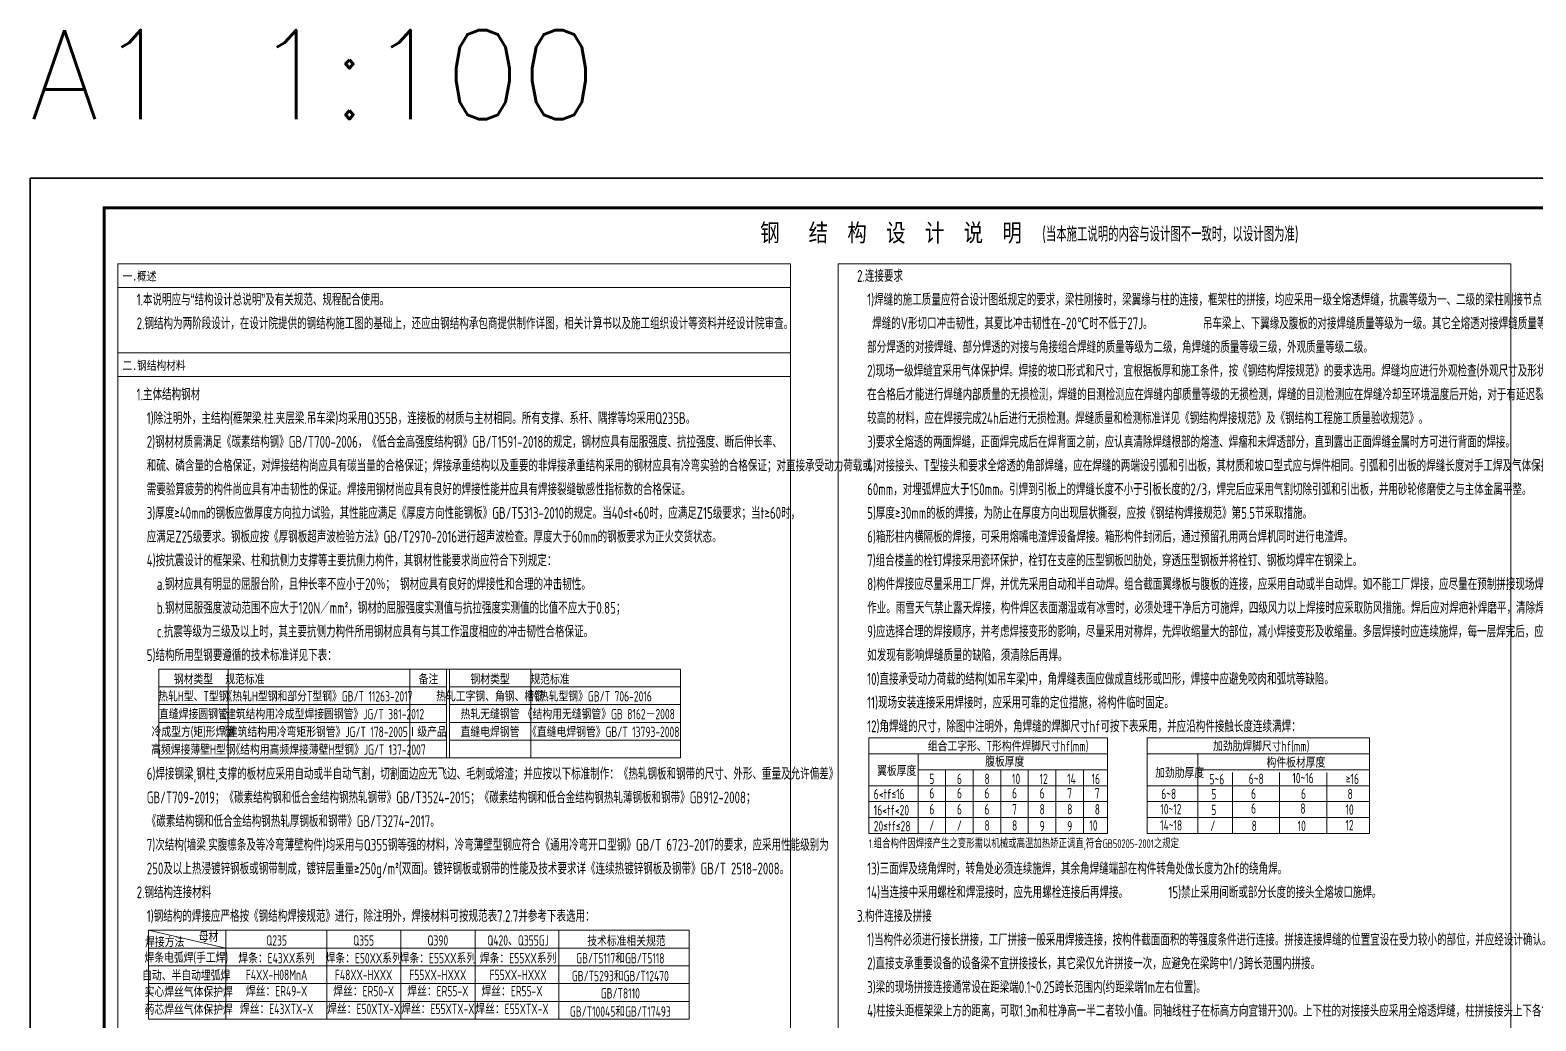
# Model space of a CAD drawing. Extents: x 498328 to 716449, y -893371 to -467753.
# Drawn here: x 526901 to 577716, y -579550 to -546114 of the extents above; entities that cross this region are included whole.
import ezdxf
from ezdxf.enums import TextEntityAlignment as Align

# ---------------------------------------------------------------- set-up
doc = ezdxf.new("R2010")
doc.units = 0
doc.header["$LTSCALE"] = 1000
doc.linetypes.add('CONTINOUS', pattern=[0])
doc.layers.get('0').update_dxf_attribs({"linetype": 'CONTINUOUS'})
for name, color, linetype in [('PUB_TITLE', 4, 'CONTINUOUS'), ('TAB', 7, 'CONTINUOUS'), ('TEXT', 2, 'CONTINUOUS')]:
    doc.layers.add(name, color=color, linetype=linetype)
doc.layers.add('yichutu', color=7, linetype='CONTINUOUS', true_color=0xffffff, plot=False)
doc.styles.add('HZTXT', font='txt.shx', dxfattribs={"bigfont": 'HZTXT'})
doc.styles.add('TSSD_NORM', font='Tssdeng.shx', dxfattribs={"width": 0.7, "bigfont": 'hztxt.shx'})
doc.styles.add('TSSD_REIN', font='Tssdeng.shx', dxfattribs={"width": 0.7, "bigfont": 'hztxt.shx'})
doc.styles.add('黑体', font='simhei.ttf', dxfattribs={"width": 0.8})

# ---------------------------------------------------------------- blocks, each defined once
blk = doc.blocks.new('yct-841-594-84100-59400-100-1000.0')
at = {"layer": 'yichutu', "color": 7, "true_color": 0xffffff}
blk.add_lwpolyline([(0, 0), (0, 59400), (84100, 59400), (84100, 0)], close=True, dxfattribs=at)
at = {"layer": 'yichutu', "color": 7, "true_color": 0xffffff, "style": 'HZTXT'}
blk.add_text('A1 1:100', height=3000, dxfattribs=at).set_placement((0, 61400))

msp = doc.modelspace()

# ---------------------------------------------------------------- linework, layer by layer
at = {"color": 0, "linetype": 'CONTINOUS', "lineweight": 0}
for p, q in [((529863.1, -554799.6), (552563.1, -554799.6)), ((529863.1, -557008.9), (552563.1, -557008.9)), ((529863.1, -557808.9), (552563.1, -557808.9))]:
    msp.add_line(p, q, dxfattribs=at)
for points in [[(529863.1, -553999.6), (552563.1, -553999.6), (552563.1, -609513.7), (529863.1, -609513.7)], [(554175.4, -553999.6), (576875.4, -553999.6), (576875.4, -609513.7), (554175.4, -609513.7)]]:
    msp.add_lwpolyline(points, close=True, dxfattribs=at)
at = {"layer": 'PUB_TITLE'}
msp.add_lwpolyline([(526900.9, -610513.7), (611000.9, -610513.7), (611000.9, -551113.7), (526900.9, -551113.7)], close=True, dxfattribs=at)
msp.add_lwpolyline([(526900.9, -610513.7), (611000.9, -610513.7), (611000.9, -551113.7), (526900.9, -551113.7)], close=True, dxfattribs=at)
at = {"layer": 'PUB_TITLE', "const_width": 100}
msp.add_lwpolyline([(529400.9, -609513.7), (610000.9, -609513.7), (610000.9, -552113.7), (529400.9, -552113.7)], close=True, dxfattribs=at)
msp.add_lwpolyline([(529400.9, -609513.7), (610000.9, -609513.7), (610000.9, -552113.7), (529400.9, -552113.7)], close=True, dxfattribs=at)
at = {"layer": 'TAB', "color": 0, "lineweight": 0}
msp.add_line((533501.9, -576490.3), (533501.9, -578890.3), dxfattribs=at)
at = {"layer": 'TEXT', "color": 0, "lineweight": 0}
for p, q in [((531249.7, -567675.8), (548850.9, -567675.8)), ((531249.7, -567675.8), (531249.7, -570675.8)), ((531249.7, -567675.8), (541606.3, -567675.8)), ((533584.9, -567675.8), (533584.9, -570675.8)), ((539719.9, -567675.8), (539719.9, -570675.8)), ((540953.1, -567675.8), (540953.1, -570675.8)), ((541053.1, -567675.8), (541053.1, -570675.8)), ((543802.9, -567675.8), (543802.9, -570675.8)), ((548850.9, -567675.8), (548850.9, -570675.8)), ((531249.7, -568275.8), (540953.1, -568275.8)), ((531249.7, -568275.8), (540953.1, -568275.8)), ((541053.1, -568275.8), (548850.9, -568275.8)), ((541053.1, -568275.8), (541606.3, -568275.8)), ((531249.7, -568875.8), (540953.1, -568875.8)), ((541053.1, -568875.8), (548850.9, -568875.8)), ((531249.7, -569475.8), (540953.1, -569475.8)), ((541053.1, -569475.8), (548850.9, -569475.8)), ((531249.7, -570075.8), (533854.8, -570075.8)), ((533854.8, -570075.8), (540953.1, -570075.8)), ((541053.1, -570075.8), (548850.9, -570075.8)), ((555209.2, -570001), (555209.2, -573224.2)), ((555209.2, -570001), (563261.5, -570001)), ((563261.5, -570001), (563261.5, -573224.2)), ((564603.1, -570001), (564603.1, -573224.2)), ((564603.1, -570001), (572096.5, -570001)), ((572096.5, -570001), (572096.5, -573224.2)), ((555209.2, -570538.2), (563261.5, -570538.2)), ((555209.2, -570538.2), (563261.5, -570538.2)), ((556865.8, -570538.2), (556865.8, -573204.4)), ((556865.8, -570538.2), (556865.8, -573224.2)), ((564603.1, -570538.2), (572096.5, -570538.2)), ((566312.6, -570538.2), (566312.6, -573224.2)), ((531249.7, -570675.8), (548850.9, -570675.8)), ((556865.8, -571075.4), (563261.5, -571075.4)), ((557796.2, -571075.4), (557796.2, -573224.2)), ((558726.6, -571075.4), (558726.6, -573224.2)), ((559656.9, -571075.4), (559656.9, -573224.2)), ((560587.3, -571075.4), (560587.3, -573224.2)), ((561517.6, -571075.4), (561517.6, -573224.2)), ((562448, -571075.4), (562448, -573224.2)), ((566312.6, -571075.4), (572096.5, -571075.4)), ((567477.6, -571163.5), (567477.6, -573224.2)), ((569066.8, -571163.5), (569066.8, -573224.2)), ((570656.1, -571163.5), (570656.1, -573224.2)), ((555209.2, -571612.6), (563261.5, -571612.6)), ((556865.8, -571179.3), (556865.8, -573204.4)), ((564603.1, -571612.6), (572082.3, -571612.6)), ((555209.2, -572149.8), (563261.5, -572149.8)), ((564603.1, -572149.8), (572096.5, -572149.8)), ((555209.2, -572687), (563261.5, -572687)), ((564603.1, -572687), (572096.5, -572687)), ((555209.2, -573224.2), (563261.5, -573224.2)), ((564603.1, -573224.2), (572096.5, -573224.2)), ((530896.8, -576490.3), (549138.9, -576490.3)), ((530896.8, -576490.3), (530896.8, -579490.3)), ((530896.8, -576490.3), (533501.9, -577090.3)), ((530896.8, -576490.3), (540510.2, -576490.3)), ((533501.9, -576490.3), (533501.9, -579490.3)), ((536912.3, -576490.3), (536912.3, -579490.3)), ((539415.4, -576490.3), (539415.4, -579490.3)), ((541918.4, -576490.3), (541918.4, -579490.3)), ((544740.9, -576490.3), (544740.9, -579490.3)), ((549138.9, -576490.3), (549138.9, -579490.3)), ((530896.8, -577090.3), (549138.9, -577090.3)), ((530896.8, -577090.3), (540510.2, -577090.3)), ((530896.8, -577690.3), (533501.9, -577690.3)), ((533501.9, -577690.3), (549138.9, -577690.3)), ((530896.8, -578290.3), (533501.9, -578290.3)), ((533501.9, -578290.3), (549138.9, -578290.3)), ((530896.8, -578890.3), (549138.9, -578890.3)), ((530896.8, -579490.3), (549138.9, -579490.3))]:
    msp.add_line(p, q, dxfattribs=at)

# ---------------------------------------------------------------- block references
at = {"layer": 'yichutu'}
msp.add_blockref('yct-841-594-84100-59400-100-1000.0', (526900.9, -610513.7), dxfattribs=at)

# ---------------------------------------------------------------- texts
at = {"color": 0, "lineweight": 0, "style": '黑体', "width": 0.8}
for s, height, p in [('钢   结  构  设  计  说  明', 600, (551539.7, -553249.5)), ('一.概述', 300, (530020.3, -554567.2)), ('二.钢结构材料', 300, (530020.3, -557576.5))]:
    msp.add_text(s, height=height, dxfattribs=at).set_placement(p)
at = {"layer": 'TEXT', "color": 0, "lineweight": 0, "ltscale": 99, "width": 0.7}
for s, height, style, p in [('(当本施工说明的内容与设计图不一致时，以设计图为准)', 500, 'TSSD_NORM', (561056.6, -553249.5)), ('2.连接要求', 400, 'TSSD_NORM', (554809.2, -554608.9)), ('1.本说明应与“结构设计总说明”及有关规范、规程配合使用。', 400, 'TSSD_NORM', (530496.9, -555408.9)), ('  1)焊缝的施工质量应符合设计图纸规定的要求，梁柱刚接时，梁翼缘与柱的连接，框架柱的拼接，均应采用一级全熔透焊缝，抗震等级为一、二级的梁柱刚接节点，尚应检验', 400, 'TSSD_NORM', (554809.2, -555408.9)), ('2.钢结构为两阶段设计，在设计院提供的钢结构施工图的基础上，还应由钢结构承包商提供制作详图，相关计算书以及施工组织设计等资料并经设计院审查。', 400, 'TSSD_NORM', (530496.9, -556208.9)), ('   焊缝的V形切口冲击韧性，其夏比冲击韧性在-20℃时不低于27J。          吊车梁上、下翼缘及腹板的对接焊缝质量等级为一级。其它全熔透对接焊缝质量等级为二级，', 400, 'TSSD_NORM', (554809.2, -556208.9)), ('  部分焊透的对接焊缝、部分焊透的对接与角接组合焊缝的质量等级为二级，角焊缝的质量等级三级，外观质量等级二级。', 400, 'TSSD_NORM', (554809.2, -557008.9)), ('  2)现场一级焊缝宜采用气体保护焊。焊接的坡口形式和尺寸，宜根据板厚和施工条件，按《钢结构焊接规范》的要求选用。焊缝均应进行外观检查(外观尺寸及形状)，只有', 400, 'TSSD_NORM', (554809.2, -557808.9)), ('1.主体结构钢材', 400, 'TSSD_NORM', (530496.8, -558608.9)), ('  在合格后才能进行焊缝内部质量的无损检测，焊缝的目测检测应在焊缝内部质量等级的无损检测，焊缝的目测检测应在焊缝冷却至环境温度后开始，对于有延迟裂缝或强度等级', 400, 'TSSD_NORM', (554809.2, -558608.9)), ('  1)除注明外，主结构(框架梁.柱.夹层梁.吊车梁)均采用Q355B，连接板的材质与主材相同。所有支撑、系杆、隅撑等均采用Q235B。', 400, 'TSSD_NORM', (530496.8, -559408.9)), ('  较高的材料，应在焊接完成24h后进行无损检测。焊缝质量和检测标准详见《钢结构焊接规范》及《钢结构工程施工质量验收规范》。', 400, 'TSSD_NORM', (554809.2, -559408.9)), ('  2)钢材材质需满足《碳素结构钢》GB/T700-2006，《低合金高强度结构钢》GB/T1591-2018的规定，钢材应具有屈服强度、抗拉强度、断后伸长率、', 400, 'TSSD_NORM', (530496.8, -560208.9)), ('  3)要求全熔透的两面焊缝，正面焊完成后在焊背面之前，应认真清除焊缝根部的熔渣、焊瘤和未焊透部分，直到露出正面焊缝金属时方可进行背面的焊接。   ', 400, 'TSSD_NORM', (554809.2, -560208.9)), ('  和硫、磷含量的合格保证，对焊接结构尚应具有碳当量的合格保证；焊接承重结构以及重要的非焊接承重结构采用的钢材应具有冷弯实验的合格保证；对直接承受动力荷载或', 400, 'TSSD_NORM', (530496.8, -561008.9)), ('  4)对接接头、T型接头和要求全熔透的角部焊缝，应在焊缝的两端设引弧和引出板，其材质和坡口型式应与焊件相同。引弧和引出板的焊缝长度对手工焊及气体保护焊应大于', 400, 'TSSD_NORM', (554809.2, -561008.9)), ('  需要验算疲劳的构件尚应具有冲击韧性的保证。焊接用钢材尚应具有良好的焊接性能并应具有焊接裂缝敏感性指标数的合格保证。', 400, 'TSSD_NORM', (530496.8, -561808.9)), ('  60mm，对埋弧焊应大于150mm。引焊到引板上的焊缝长度不小于引板长度的2/3，焊完后应采用气割切除引弧和引出板，并用砂轮修磨使之与主体金属平整。', 400, 'TSSD_NORM', (554809.2, -561808.9)), ('  3)厚度≥40mm的钢板应做厚度方向拉力试验，其性能应满足《厚度方向性能钢板》GB/T5313-2010的规定。当40≤t<60时，应满足Z15级要求；当t≥60时，', 400, 'TSSD_NORM', (530496.8, -562608.9)), ('  5)厚度≥30mm的板的焊接，为防止在厚度方向出现层状撕裂，应按《钢结构焊接规范》第5.5节采取措施。', 400, 'TSSD_NORM', (554809.2, -562608.9)), ('  应满足Z25级要求。钢板应按《厚钢板超声波检验方法》GB/T2970-2016进行超声波检查。厚度大于60mm的钢板要求为正火交货状态。', 400, 'TSSD_NORM', (530496.8, -563408.9)), ('  6)箱形柱内横隔板的焊接，可采用熔嘴电渣焊设备焊接。箱形构件封闭后，通过预留孔用两台焊机同时进行电渣焊。', 400, 'TSSD_NORM', (554809.2, -563408.9)), ('  4)按抗震设计的框架梁、柱和抗侧力支撑等主要抗侧力构件，其钢材性能要求尚应符合下列规定： ', 400, 'TSSD_NORM', (530496.8, -564208.9)), ('  7)组合楼盖的栓钉焊接采用瓷环保护，栓钉在支座的压型钢板凹肋处，穿透压型钢板并将栓钉、钢板均焊牢在钢梁上。', 400, 'TSSD_NORM', (554809.2, -564208.9)), ('    a.钢材应具有明显的屈服台阶，且伸长率不应小于20％； 钢材应具有良好的焊接性和合理的冲击韧性。', 400, 'TSSD_NORM', (530496.8, -565008.9)), ('  8)构件焊接应尽量采用工厂焊，并优先采用自动和半自动焊。组合截面翼缘板与腹板的连接，应采用自动或半自动焊。如不能工厂焊接，应尽量在预制拼接现场焊接以减少高空', 400, 'TSSD_NORM', (554809.2, -565008.9)), ('    b.钢材屈服强度波动范围不应大于120N／mm\x8c2\x8d，钢材的屈服强度实测值与抗拉强度实测值的比值不应大于0.85； ', 400, 'TSSD_NORM', (530496.8, -565808.9)), ('  作业。雨雪天气禁止露天焊接，构件焊区表面潮湿或有冰雪时，必须处理干净后方可施焊，四级风力以上焊接时应采取防风措施。焊后应对焊疤补焊磨平，清除焊渣和飞溅物。', 400, 'TSSD_NORM', (554809.2, -565808.9)), ('    c.抗震等级为三级及以上时，其主要抗侧力构件所用钢材应具有与其工作温度相应的冲击韧性合格保证。 ', 400, 'TSSD_NORM', (530496.8, -566608.9)), ('  9)应选择合理的焊接顺序，并考虑焊接变形的影响，尽量采用对称焊，先焊收缩量大的部位，减小焊接变形及收缩量。多层焊接时应连续施焊，每一层焊完后，应及时清理，', 400, 'TSSD_NORM', (554809.2, -566608.9)), ('  5)结构所用型钢要遵循的技术标准详见下表：', 400, 'TSSD_REIN', (530496.8, -567408.9)), ('  如发现有影响焊缝质量的缺陷，须清除后再焊。', 400, 'TSSD_NORM', (554809.2, -567408.9)), ('  10)直接承受动力荷载的结构(如吊车梁)中，角焊缝表面应做成直线形或凹形，焊接中应避免咬肉和弧坑等缺陷。', 400, 'TSSD_NORM', (554809.2, -568208.9)), ('  11)现场安装连接采用焊接时，应采用可靠的定位措施，将构件临时固定。', 400, 'TSSD_NORM', (554809.2, -569008.9)), ('  12)角焊缝的尺寸，除图中注明外，角焊缝的焊脚尺寸hf可按下表采用，并应沿构件接触长度连续满焊：', 400, 'TSSD_NORM', (554809.2, -569808.9)), ('  6)焊接钢梁,钢柱,支撑的板材应采用自动或半自动气割，切割面边应无飞边、毛刺或熔渣；并应按以下标准制作：《热轧钢板和钢带的尺寸、外形、重量及允许偏差》', 400, 'TSSD_REIN', (530496.8, -571408.9)), ('  GB/T709-2019；《碳素结构钢和低合金结构钢热轧钢带》GB/T3524-2015；《碳素结构钢和低合金结构钢热轧薄钢板和钢带》GB912-2008；', 400, 'TSSD_REIN', (530496.8, -572208.9)), ('  《碳素结构钢和低合金结构钢热轧厚钢板和钢带》GB/T3274-2017。', 400, 'TSSD_REIN', (530496.8, -573008.9)), ('  7)次结构(墙梁.实腹檩条及等冷弯薄壁构件)均采用与Q355钢等强的材料，冷弯薄壁型钢应符合《通用冷弯开口型钢》GB/T 6723-2017的要求，应采用性能级别为', 400, 'TSSD_REIN', (530496.8, -573808.9)), ('  13)三面焊及绕角焊时，转角处必须连续施焊，其余角焊缝端部在构件转角处做长度为2hf的绕角焊。', 400, 'TSSD_NORM', (554809.2, -574608.9)), ('2.钢结构连接材料', 400, 'TSSD_NORM', (530496.8, -575408.9)), ('  14)当连接中采用螺栓和焊混接时，应先用螺栓连接后再焊接。        15)禁止采用间断或部分长度的接头全熔坡口施焊。', 400, 'TSSD_NORM', (554809.2, -575408.9)), ('  1)钢结构的焊接应严格按《钢结构焊接规范》进行，除注明外，焊接材料可按规范表7.2.7并参考下表选用：', 400, 'TSSD_NORM', (530496.8, -576208.9)), ('3.构件连接及拼接', 400, 'TSSD_NORM', (554809.2, -576208.9)), ('  1)当构件必须进行接长拼接，工厂拼接一般采用焊接连接，按构件截面面积的等强度条件进行连接。拼接连接焊缝的位置宜设在受力较小的部位，并应经设计确认。', 400, 'TSSD_NORM', (554809.2, -577008.9)), ('  2)直接支承重要设备的设备梁不宜拼接接长，其它梁仅允许拼接一次，应避免在梁跨中1/3跨长范围内拼接。', 400, 'TSSD_NORM', (554809.2, -577808.9)), ('  3)梁的现场拼接连接通常设在距梁端0.1~0.25跨长范围内(约距梁端1m左右位置)。', 400, 'TSSD_NORM', (554809.2, -578608.9)), ('  4)柱接头距框架梁上方的距离，可取1.3m和柱净高一半二者较小值。同轴线柱子在标高方向宜错开300。上下柱的对接接头应采用全熔透焊缝，柱拼接接头上下各100mm', 400, 'TSSD_NORM', (554809.2, -579408.9))]:
    msp.add_text(s, height=height, dxfattribs=dict(at, style=style)).set_placement(p)
at = {"layer": 'TEXT', "color": 0, "lineweight": 0, "style": 'TSSD_REIN', "width": 0.7}
for s, p in [('钢材类型', (532414.5, -568194.6)), ('规范标准', (534148.7, -568194.6)), ('备注', (540342, -568194.6)), ('钢材类型', (542422, -568194.6)), ('规范标准', (544445, -568194.6)), ('热轧H型、T型钢', (532410.4, -568771.5)), ('《热轧H型钢和部分T型钢》GB/T 11263-2017', (536599.7, -568771.5)), ('热轧工字钢、角钢、槽钢', (542422, -568771.5)), ('《热轧型钢》GB/T 706-2016', (545811.3, -568771.5)), ('直缝焊接圆钢管', (532410.4, -569371.5)), ('《建筑结构用冷成型焊接圆钢管》JG/T 381-2012', (536689.3, -569371.5)), ('热轧无缝钢管', (542422, -569371.5)), ('《结构用无缝钢管》GB 8162－2008', (546094, -569371.5)), ('冷成型方(矩)形焊管', (532410.4, -569971.5)), ('《建筑结构用冷弯矩形钢管》JG/T 178-2005', (536444.3, -569971.5)), ('Ⅰ级产品', (540299.1, -569971.5)), ('直缝电焊钢管', (542422, -569971.5)), ('《直缝电焊钢管》GB/T 13793-2008', (546244.7, -569971.5)), ('高频焊接薄壁H型钢', (532410.4, -570571.5))]:
    msp.add_text(s, height=350, dxfattribs=at).set_placement(p, align=Align.CENTER)
at = {"layer": 'TEXT', "color": 0, "lineweight": 0, "width": 0.7}
for s, height, style, p in [('组合工字形、T形构件焊脚尺寸hf(mm)', 350, 'TSSD_NORM', (557194.3, -570454.1)), ('加劲肋焊脚尺寸hf(mm)', 350, 'TSSD_NORM', (566820.4, -570453.8)), ('《结构用高频焊接薄壁H型钢》JG/T 137-2007', 350, 'TSSD_REIN', (533660.6, -570571.5)), ('腹板厚度', 350, 'TSSD_NORM', (559132, -570972.4)), ('构件板材厚度', 350, 'TSSD_NORM', (568626.8, -571002.7)), ('翼板厚度', 350, 'TSSD_NORM', (555484.7, -571284.3)), ('加劲肋厚度', 350, 'TSSD_NORM', (564867.4, -571351.9)), ('5', 350, 'TSSD_NORM', (557246.4, -571557.7)), ('6', 350, 'TSSD_NORM', (558176.7, -571557.7)), ('8', 350, 'TSSD_NORM', (559107.1, -571557.7)), ('10', 350, 'TSSD_NORM', (560037.5, -571557.7)), ('12', 350, 'TSSD_NORM', (560967.8, -571557.7)), ('14', 350, 'TSSD_NORM', (561898.2, -571557.7)), ('16', 350, 'TSSD_NORM', (562722.4, -571557.7)), ('5~6', 350, 'TSSD_NORM', (566700.5, -571568.8)), ('6~8', 350, 'TSSD_NORM', (568026.4, -571554.5)), ('10~16', 350, 'TSSD_NORM', (569498.1, -571529.8)), ('\x9316', 350, 'TSSD_NORM', (571299.5, -571556.1)), ('6<tf≤16', 350, 'TSSD_NORM', (555370.9, -572070.1)), ('6', 350, 'TSSD_NORM', (557246.4, -572042.3)), ('6', 350, 'TSSD_NORM', (558176.7, -572042.3)), ('6', 350, 'TSSD_NORM', (559107.1, -572042.3)), ('6', 350, 'TSSD_NORM', (560037.5, -572042.3)), ('6', 350, 'TSSD_NORM', (560967.8, -572042.3)), ('7', 350, 'TSSD_NORM', (561898.2, -572042.3)), ('7', 350, 'TSSD_NORM', (562828.5, -572042.3)), ('6~8', 350, 'TSSD_NORM', (565072.5, -572066.3)), ('5', 350, 'TSSD_NORM', (566762.2, -572076.7)), ('6', 350, 'TSSD_NORM', (568104.1, -572059.6)), ('6', 350, 'TSSD_NORM', (569789.7, -572059.6)), ('8', 350, 'TSSD_NORM', (571360.7, -572066.3)), ('16<tf<20', 350, 'TSSD_NORM', (555370.9, -572613.2)), ('6', 350, 'TSSD_NORM', (557246.4, -572585.4)), ('6', 350, 'TSSD_NORM', (558176.7, -572585.4)), ('6', 350, 'TSSD_NORM', (559107.1, -572585.4)), ('7', 350, 'TSSD_NORM', (560037.5, -572585.4)), ('8', 350, 'TSSD_NORM', (560967.8, -572585.4)), ('8', 350, 'TSSD_NORM', (561898.2, -572585.4)), ('8', 350, 'TSSD_NORM', (562828.5, -572585.4)), ('10~12', 350, 'TSSD_NORM', (565043.1, -572580.3)), ('5', 350, 'TSSD_NORM', (566762.2, -572605.1)), ('6', 350, 'TSSD_NORM', (568104.1, -572554.7)), ('8', 350, 'TSSD_NORM', (569768, -572556.5)), ('10', 350, 'TSSD_NORM', (571290.6, -572593.9)), ('20≤tf≤28', 350, 'TSSD_NORM', (555370.9, -573157.1)), ('/', 350, 'TSSD_NORM', (557246.4, -573129.3)), ('/', 350, 'TSSD_NORM', (558176.7, -573129.3)), ('8', 350, 'TSSD_NORM', (559107.1, -573129.3)), ('8', 350, 'TSSD_NORM', (560037.5, -573129.3)), ('9', 350, 'TSSD_NORM', (560967.8, -573152.2)), ('9', 350, 'TSSD_NORM', (561898.2, -573152.2)), ('10', 350, 'TSSD_NORM', (562647, -573129.3)), ('14~18', 350, 'TSSD_NORM', (565034.1, -573125.9)), ('/', 350, 'TSSD_NORM', (566730, -573141.2)), ('8', 350, 'TSSD_NORM', (568124, -573144.3)), ('10', 350, 'TSSD_NORM', (569677.6, -573143.9)), ('12', 350, 'TSSD_NORM', (571289.4, -573121.6)), ('1.组合构件因焊接产生之变形需以机械或高温加热矫正调直,符合GB50205-2001之规定.', 300, 'TSSD_NORM', (555209.2, -573719.9))]:
    msp.add_text(s, height=height, dxfattribs=dict(at, style=style)).set_placement(p)
at = {"layer": 'TEXT', "color": 1, "lineweight": 0, "ltscale": 99, "style": 'TSSD_REIN', "width": 0.7}
msp.add_text('  250及以上热浸镀锌钢板或钢带制成，镀锌层重量≥250g/m\x8c2\x8d(双面)。镀锌钢板或钢带的性能及技术要求详《连续热镀锌钢板及钢带》GB/T 2518-2008。', height=400, dxfattribs=at).set_placement((530496.8, -574608.9))
at = {"layer": 'TEXT', "color": 0, "lineweight": 0, "style": 'TSSD_NORM', "width": 0.7}
for s, p in [('焊接方法', (531443, -576868)), ('母材', (532920.2, -576691)), ('Q235', (535218.3, -576832.7)), ('Q355', (538155.8, -576832.7)), ('Q390', (540658.8, -576832.7)), ('Q420、Q355GJ', (543368.7, -576832.7)), ('技术标准相关规范', (547024.7, -576832.7)), ('焊条电弧焊(手工焊)', (532170.2, -577414)), ('焊条：E43XX系列', (535218.3, -577415.4)), ('焊条：E50XX系列', (538155.8, -577415.4)), ('焊条：E55XX系列', (540658.8, -577415.4)), ('焊条：E55XX系列', (543368.7, -577415.4)), ('GB/T5117和GB/T5118', (546819.6, -577419.4)), ('自动、半自动埋弧焊', (532170.2, -577996.7)), ('F4XX-H08MnA', (535218.3, -577998.1)), ('F48XX-HXXX', (538155.8, -577998.1)), ('F55XX-HXXX', (540658.8, -577998.1)), ('F55XX-HXXX', (543368.7, -577998.1)), ('GB/T5293和GB/T12470', (546819.6, -578019.4)), ('实心焊丝\x8f气体保护焊', (532254, -578548.4)), ('焊丝：ER49-X', (535218.3, -578528.9)), ('焊丝：ER50-X', (538155.8, -578528.9)), ('焊丝：ER55-X', (540658.8, -578528.9)), ('焊丝：ER55-X', (543161.9, -578528.9)), ('GB/T8110', (546819.6, -578619.4)), ('药芯焊丝\x8f气体保护焊', (532254, -579148.4)), ('焊丝：E43XTX-X', (535218.3, -579128.9)), ('焊丝：E50XTX-X', (538155.8, -579128.9)), ('焊丝：E55XTX-X', (540658.8, -579128.9)), ('焊丝：E55XTX-X', (543161.9, -579128.9)), ('GB/T10045和GB/T17493', (546819.6, -579219.4))]:
    msp.add_text(s, height=350, dxfattribs=at).set_placement(p, align=Align.MIDDLE)

doc.saveas('drawing.dxf')
